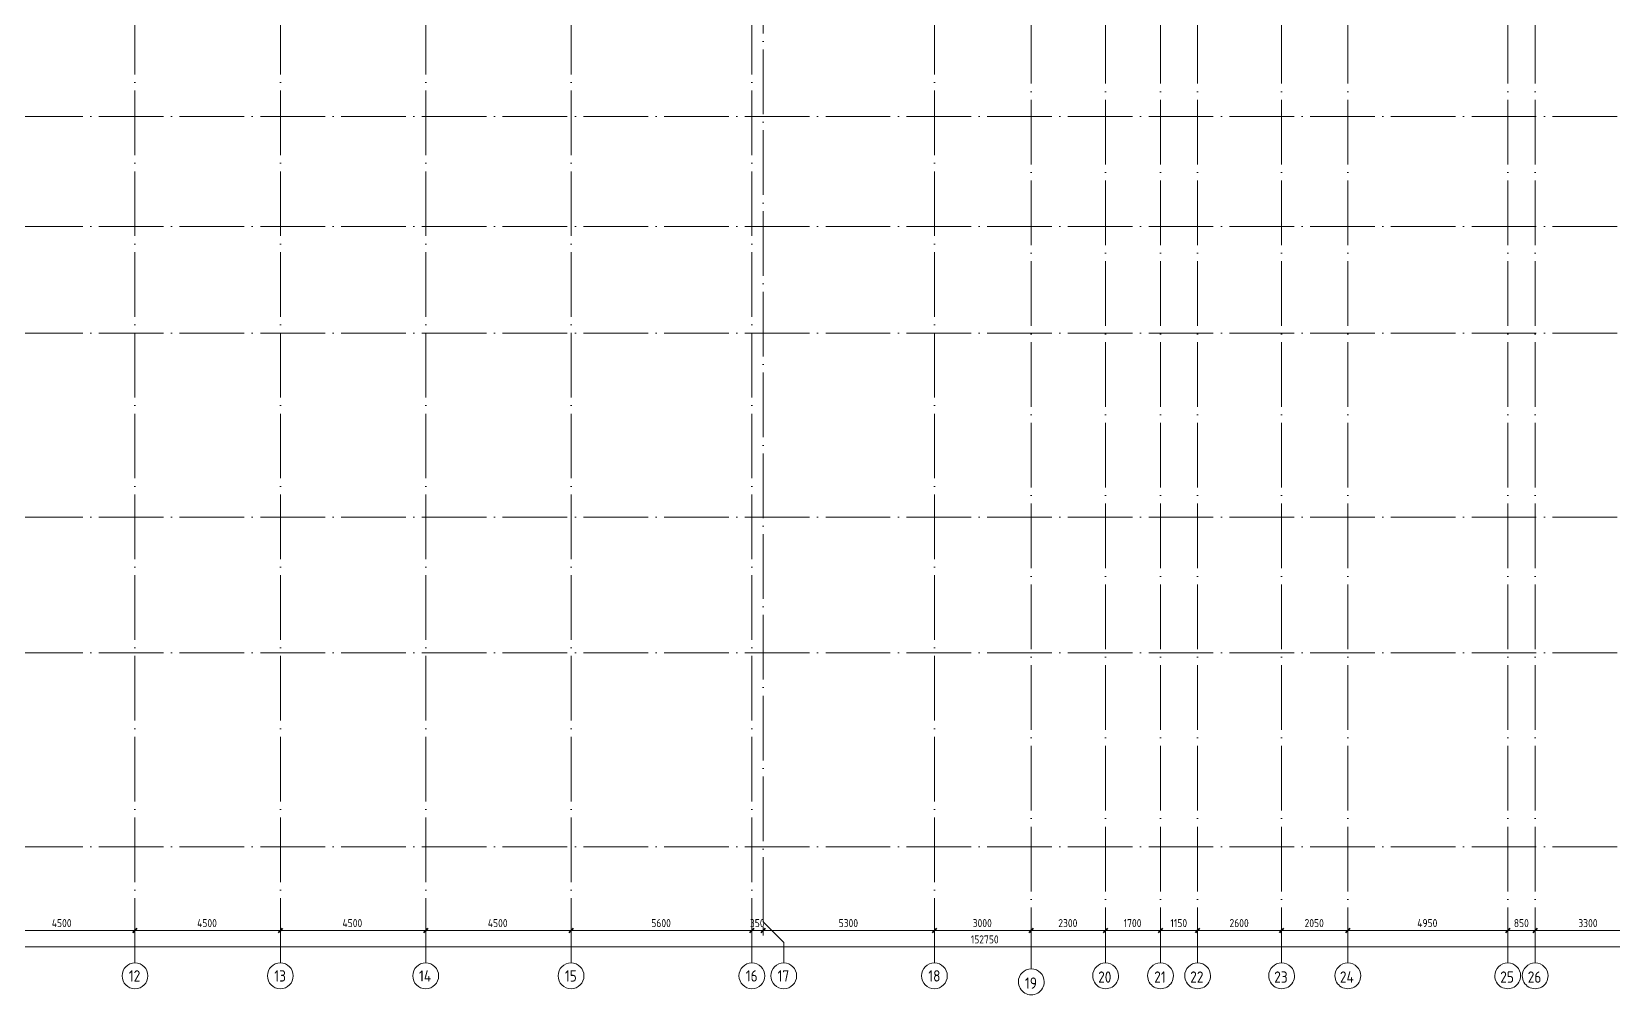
# Model space of a CAD drawing. Header units: millimetres. Extents: x 97 to 215964, y -4577 to 60645.
# Drawn here: x 105648 to 154618, y -4577 to 25253 of the extents above; entities that cross this region are included whole.
import ezdxf

# ---------------------------------------------------------------- set-up
doc = ezdxf.new("R2010")
doc.units = ezdxf.units.MM
doc.linetypes.add('ADSK_Линия сетки', pattern=[2500, 2000, -250, 0, -250])
for name, color, linetype, lineweight in [('A-____-____-DIMS', 211, 'Continuous', 9), ('A-____-____-DIMS-100', 211, 'Continuous', 9), ('S-GRID-____-IDEN', 1, 'Continuous', 20), ('S-GRID-____-OTLN', 1, 'Continuous', 9)]:
    doc.layers.add(name, color=color, linetype=linetype, lineweight=lineweight)
doc.styles.add('GOST Common', font='GOST_Common.ttf', dxfattribs={"width": 0.9, "height": 250})
doc.styles.add('GOST Common_2', font='GOST_Common.ttf', dxfattribs={"width": 0.9, "height": 350})
doc.dimstyles.new('ADSK_Основной_2_5_мм_Округление_до_10_мм', dxfattribs={"dimscale": 304.8, "dimtxt": 0.824897, "dimasz": 0.463911, "dimexe": 0.492126, "dimexo": 0.001615, "dimgap": 0.098425, "dimtad": 1, "dimdec": 0, "dimlfac": 304.8, "dimrnd": 10, "dimdsep": 46, "dimtxsty": 'GOST Common', "dimblk1": 'OBLIQUE', "dimblk2": 'OBLIQUE', "dimsah": 1, "dimcen": 0.09, "dimdle": 0.492126, "dimazin": 2, "dimtfac": 1, "dimtdec": 4, "dimtix": 1, "dimtmove": 0, "dimatfit": 3, "dimfxl": 1, "dimtvp": 1, "dimtolj": 1, "dimtzin": 0, "dimlwd": 20, "dimlwe": 20, "dimarcsym": 2})

# ---------------------------------------------------------------- blocks, each defined once
blk = doc.blocks.new('Ось сетки - Круг_Ø8 мм-8258-О_АИ_ПП_8_400_Целиком')
at = {"layer": 'S-GRID-____-IDEN'}
for start, end in [(360, 180), (180, 360)]:
    blk.add_arc((0, 0), 4, start, end, dxfattribs=at)
blk = doc.blocks.new('DIMBLOCK52-О_АИ_ПП_8_400_Целиком')
at = {"layer": 'A-____-____-DIMS-100', "lineweight": 40}
for p, q in [((152198, -2573), (152127, -2643)), ((152198, -2573), (152269, -2502)), ((155498, -2573), (155427, -2643)), ((155498, -2573), (155569, -2502))]:
    blk.add_line(p, q, dxfattribs=at)
at = {"layer": 'A-____-____-DIMS-100', "lineweight": 20}
for p, q in [((152198, -2523), (152198, -2723)), ((152198, -2573), (152198, -2523)), ((155498, -2573), (152198, -2573)), ((155498, -2523), (155498, -2723)), ((155498, -2573), (155498, -2523))]:
    blk.add_line(p, q, dxfattribs=at)
at = {"layer": 'A-____-____-DIMS-100', "color": 0, "lineweight": 20, "insert": (153533, -2216), "char_height": 250, "width": 756.84, "attachment_point": 1, "line_spacing_factor": 1.022761, "style": 'GOST Common'}
blk.add_mtext('3300', dxfattribs=at)
blk = doc.blocks.new('_Oblique')
at = {"color": 0, "linetype": 'ByBlock', "lineweight": -2}
blk.add_line((-0.5, -0.5), (0.5, 0.5), dxfattribs=at)
blk = doc.blocks.new('DIMBLOCK53-О_АИ_ПП_8_400_Целиком')
at = {"layer": 'A-____-____-DIMS-100', "lineweight": 40}
for p, q in [((151348, -2573), (151277, -2643)), ((151348, -2573), (151419, -2502)), ((152198, -2573), (152127, -2643)), ((152198, -2573), (152269, -2502))]:
    blk.add_line(p, q, dxfattribs=at)
at = {"layer": 'A-____-____-DIMS-100', "lineweight": 20}
for p, q in [((151348, -2523), (151348, -2723)), ((151348, -2573), (151348, -2523)), ((152198, -2573), (151348, -2573)), ((152198, -2523), (152198, -2723)), ((152198, -2573), (152198, -2523))]:
    blk.add_line(p, q, dxfattribs=at)
at = {"layer": 'A-____-____-DIMS-100', "color": 0, "lineweight": 20, "insert": (151536, -2216), "char_height": 250, "width": 567.63, "attachment_point": 1, "line_spacing_factor": 1.022761, "style": 'GOST Common'}
blk.add_mtext('850', dxfattribs=at)
blk = doc.blocks.new('DIMBLOCK54-О_АИ_ПП_8_400_Целиком')
at = {"layer": 'A-____-____-DIMS-100', "lineweight": 40}
for p, q in [((146398, -2573), (146327, -2643)), ((146398, -2573), (146469, -2502)), ((151348, -2573), (151277, -2643)), ((151348, -2573), (151419, -2502))]:
    blk.add_line(p, q, dxfattribs=at)
at = {"layer": 'A-____-____-DIMS-100', "lineweight": 20}
for p, q in [((146398, -2523), (146398, -2723)), ((146398, -2573), (146398, -2523)), ((151348, -2573), (146398, -2573)), ((151348, -2523), (151348, -2723)), ((151348, -2573), (151348, -2523))]:
    blk.add_line(p, q, dxfattribs=at)
at = {"layer": 'A-____-____-DIMS-100', "color": 0, "lineweight": 20, "insert": (148547, -2216), "char_height": 250, "width": 782.41, "attachment_point": 1, "line_spacing_factor": 1.022761, "style": 'GOST Common'}
blk.add_mtext('4950', dxfattribs=at)
blk = doc.blocks.new('DIMBLOCK55-О_АИ_ПП_8_400_Целиком')
at = {"layer": 'A-____-____-DIMS-100', "lineweight": 40}
for p, q in [((144348, -2573), (144277, -2643)), ((144348, -2573), (144419, -2502)), ((146398, -2573), (146327, -2643)), ((146398, -2573), (146469, -2502))]:
    blk.add_line(p, q, dxfattribs=at)
at = {"layer": 'A-____-____-DIMS-100', "lineweight": 20}
for p, q in [((144348, -2523), (144348, -2723)), ((144348, -2573), (144348, -2523)), ((146398, -2573), (144348, -2573)), ((146398, -2523), (146398, -2723)), ((146398, -2573), (146398, -2523))]:
    blk.add_line(p, q, dxfattribs=at)
at = {"layer": 'A-____-____-DIMS-100', "color": 0, "lineweight": 20, "insert": (145058, -2216), "char_height": 250, "width": 756.84, "attachment_point": 1, "line_spacing_factor": 1.022761, "style": 'GOST Common'}
blk.add_mtext('2050', dxfattribs=at)
blk = doc.blocks.new('DIMBLOCK56-О_АИ_ПП_8_400_Целиком')
at = {"layer": 'A-____-____-DIMS-100', "lineweight": 40}
for p, q in [((141748, -2573), (141677, -2643)), ((141748, -2573), (141819, -2502)), ((144348, -2573), (144277, -2643)), ((144348, -2573), (144419, -2502))]:
    blk.add_line(p, q, dxfattribs=at)
at = {"layer": 'A-____-____-DIMS-100', "lineweight": 20}
for p, q in [((141748, -2523), (141748, -2723)), ((141748, -2573), (141748, -2523)), ((144348, -2573), (141748, -2573)), ((144348, -2523), (144348, -2723)), ((144348, -2573), (144348, -2523))]:
    blk.add_line(p, q, dxfattribs=at)
at = {"layer": 'A-____-____-DIMS-100', "color": 0, "lineweight": 20, "insert": (142733, -2216), "char_height": 250, "width": 756.84, "attachment_point": 1, "line_spacing_factor": 1.022761, "style": 'GOST Common'}
blk.add_mtext('2600', dxfattribs=at)
blk = doc.blocks.new('DIMBLOCK57-О_АИ_ПП_8_400_Целиком')
at = {"layer": 'A-____-____-DIMS-100', "lineweight": 40}
for p, q in [((140598, -2573), (140527, -2643)), ((140598, -2573), (140669, -2502)), ((141748, -2573), (141677, -2643)), ((141748, -2573), (141819, -2502))]:
    blk.add_line(p, q, dxfattribs=at)
at = {"layer": 'A-____-____-DIMS-100', "lineweight": 20}
for p, q in [((140598, -2523), (140598, -2723)), ((140598, -2573), (140598, -2523)), ((141748, -2573), (140598, -2573)), ((141748, -2523), (141748, -2723)), ((141748, -2573), (141748, -2523))]:
    blk.add_line(p, q, dxfattribs=at)
at = {"layer": 'A-____-____-DIMS-100', "color": 0, "lineweight": 20, "insert": (140904, -2216), "char_height": 250, "width": 644.34, "attachment_point": 1, "line_spacing_factor": 1.022761, "style": 'GOST Common'}
blk.add_mtext('1150', dxfattribs=at)
blk = doc.blocks.new('DIMBLOCK58-О_АИ_ПП_8_400_Целиком')
at = {"layer": 'A-____-____-DIMS-100', "lineweight": 40}
for p, q in [((138898, -2573), (138827, -2643)), ((138898, -2573), (138969, -2502)), ((140598, -2573), (140527, -2643)), ((140598, -2573), (140669, -2502))]:
    blk.add_line(p, q, dxfattribs=at)
at = {"layer": 'A-____-____-DIMS-100', "lineweight": 20}
for p, q in [((138898, -2523), (138898, -2723)), ((138898, -2573), (138898, -2523)), ((140598, -2573), (138898, -2573)), ((140598, -2523), (140598, -2723)), ((140598, -2573), (140598, -2523))]:
    blk.add_line(p, q, dxfattribs=at)
at = {"layer": 'A-____-____-DIMS-100', "color": 0, "lineweight": 20, "insert": (139456, -2216), "char_height": 250, "width": 700.59, "attachment_point": 1, "line_spacing_factor": 1.022761, "style": 'GOST Common'}
blk.add_mtext('1700', dxfattribs=at)
blk = doc.blocks.new('DIMBLOCK59-О_АИ_ПП_8_400_Целиком')
at = {"layer": 'A-____-____-DIMS-100', "lineweight": 40}
for p, q in [((136598, -2573), (136527, -2643)), ((136598, -2573), (136669, -2502)), ((138898, -2573), (138827, -2643)), ((138898, -2573), (138969, -2502))]:
    blk.add_line(p, q, dxfattribs=at)
at = {"layer": 'A-____-____-DIMS-100', "lineweight": 20}
for p, q in [((136598, -2523), (136598, -2723)), ((136598, -2573), (136598, -2523)), ((138898, -2573), (136598, -2573)), ((138898, -2523), (138898, -2723)), ((138898, -2573), (138898, -2523))]:
    blk.add_line(p, q, dxfattribs=at)
at = {"layer": 'A-____-____-DIMS-100', "color": 0, "lineweight": 20, "insert": (137433, -2216), "char_height": 250, "width": 756.84, "attachment_point": 1, "line_spacing_factor": 1.022761, "style": 'GOST Common'}
blk.add_mtext('2300', dxfattribs=at)
blk = doc.blocks.new('DIMBLOCK60-О_АИ_ПП_8_400_Целиком')
at = {"layer": 'A-____-____-DIMS-100', "lineweight": 40}
for p, q in [((133598, -2573), (133527, -2643)), ((133598, -2573), (133669, -2502)), ((136598, -2573), (136527, -2643)), ((136598, -2573), (136669, -2502))]:
    blk.add_line(p, q, dxfattribs=at)
at = {"layer": 'A-____-____-DIMS-100', "lineweight": 20}
for p, q in [((133598, -2523), (133598, -2723)), ((133598, -2573), (133598, -2523)), ((136598, -2573), (133598, -2573)), ((136598, -2523), (136598, -2723)), ((136598, -2573), (136598, -2523))]:
    blk.add_line(p, q, dxfattribs=at)
at = {"layer": 'A-____-____-DIMS-100', "color": 0, "lineweight": 20, "insert": (134783, -2216), "char_height": 250, "width": 756.84, "attachment_point": 1, "line_spacing_factor": 1.022761, "style": 'GOST Common'}
blk.add_mtext('3000', dxfattribs=at)
blk = doc.blocks.new('DIMBLOCK61-О_АИ_ПП_8_400_Целиком')
at = {"layer": 'A-____-____-DIMS-100', "lineweight": 40}
for p, q in [((128298, -2573), (128227, -2643)), ((128298, -2573), (128369, -2502)), ((133598, -2573), (133527, -2643)), ((133598, -2573), (133669, -2502))]:
    blk.add_line(p, q, dxfattribs=at)
at = {"layer": 'A-____-____-DIMS-100', "lineweight": 20}
for p, q in [((128298, -2453), (128298, -2723)), ((128298, -2573), (128298, -2453)), ((133598, -2573), (128298, -2573)), ((133598, -2523), (133598, -2723)), ((133598, -2573), (133598, -2523))]:
    blk.add_line(p, q, dxfattribs=at)
at = {"layer": 'A-____-____-DIMS-100', "color": 0, "lineweight": 20, "insert": (130633, -2216), "char_height": 250, "width": 756.84, "attachment_point": 1, "line_spacing_factor": 1.022761, "style": 'GOST Common'}
blk.add_mtext('5300', dxfattribs=at)
blk = doc.blocks.new('DIMBLOCK62-О_АИ_ПП_8_400_Целиком')
at = {"layer": 'A-____-____-DIMS-100', "lineweight": 40}
for p, q in [((127948, -2573), (127877, -2643)), ((127948, -2573), (128019, -2502)), ((128298, -2573), (128227, -2643)), ((128298, -2573), (128369, -2502))]:
    blk.add_line(p, q, dxfattribs=at)
at = {"layer": 'A-____-____-DIMS-100', "lineweight": 20}
for p, q in [((127948, -2523), (127948, -2723)), ((127948, -2573), (127948, -2523)), ((128298, -2573), (127948, -2573)), ((128298, -2453), (128298, -2723)), ((128298, -2573), (128298, -2453))]:
    blk.add_line(p, q, dxfattribs=at)
at = {"layer": 'A-____-____-DIMS-100', "color": 0, "lineweight": 20, "insert": (127886, -2216), "char_height": 250, "width": 567.63, "attachment_point": 1, "line_spacing_factor": 1.022761, "style": 'GOST Common'}
blk.add_mtext('350', dxfattribs=at)
blk = doc.blocks.new('DIMBLOCK63-О_АИ_ПП_8_400_Целиком')
at = {"layer": 'A-____-____-DIMS-100', "lineweight": 40}
for p, q in [((122348, -2573), (122277, -2643)), ((122348, -2573), (122419, -2502)), ((127948, -2573), (127877, -2643)), ((127948, -2573), (128019, -2502))]:
    blk.add_line(p, q, dxfattribs=at)
at = {"layer": 'A-____-____-DIMS-100', "lineweight": 20}
for p, q in [((122348, -2523), (122348, -2723)), ((122348, -2573), (122348, -2523)), ((127948, -2573), (122348, -2573)), ((127948, -2523), (127948, -2723)), ((127948, -2573), (127948, -2523))]:
    blk.add_line(p, q, dxfattribs=at)
at = {"layer": 'A-____-____-DIMS-100', "color": 0, "lineweight": 20, "insert": (124833, -2216), "char_height": 250, "width": 756.84, "attachment_point": 1, "line_spacing_factor": 1.022761, "style": 'GOST Common'}
blk.add_mtext('5600', dxfattribs=at)
blk = doc.blocks.new('DIMBLOCK64-О_АИ_ПП_8_400_Целиком')
at = {"layer": 'A-____-____-DIMS-100', "lineweight": 40}
for p, q in [((117848, -2573), (117777, -2643)), ((117848, -2573), (117919, -2502)), ((122348, -2573), (122277, -2643)), ((122348, -2573), (122419, -2502))]:
    blk.add_line(p, q, dxfattribs=at)
at = {"layer": 'A-____-____-DIMS-100', "lineweight": 20}
for p, q in [((117848, -2523), (117848, -2723)), ((117848, -2573), (117848, -2523)), ((122348, -2573), (117848, -2573)), ((122348, -2523), (122348, -2723)), ((122348, -2573), (122348, -2523))]:
    blk.add_line(p, q, dxfattribs=at)
at = {"layer": 'A-____-____-DIMS-100', "color": 0, "lineweight": 20, "insert": (119772, -2216), "char_height": 250, "width": 782.41, "attachment_point": 1, "line_spacing_factor": 1.022761, "style": 'GOST Common'}
blk.add_mtext('4500', dxfattribs=at)
blk = doc.blocks.new('DIMBLOCK65-О_АИ_ПП_8_400_Целиком')
at = {"layer": 'A-____-____-DIMS-100', "lineweight": 40}
for p, q in [((113348, -2573), (113277, -2643)), ((113348, -2573), (113419, -2502)), ((117848, -2573), (117777, -2643)), ((117848, -2573), (117919, -2502))]:
    blk.add_line(p, q, dxfattribs=at)
at = {"layer": 'A-____-____-DIMS-100', "lineweight": 20}
for p, q in [((113348, -2523), (113348, -2723)), ((113348, -2573), (113348, -2523)), ((117848, -2573), (113348, -2573)), ((117848, -2523), (117848, -2723)), ((117848, -2573), (117848, -2523))]:
    blk.add_line(p, q, dxfattribs=at)
at = {"layer": 'A-____-____-DIMS-100', "color": 0, "lineweight": 20, "insert": (115272, -2216), "char_height": 250, "width": 782.41, "attachment_point": 1, "line_spacing_factor": 1.022761, "style": 'GOST Common'}
blk.add_mtext('4500', dxfattribs=at)
blk = doc.blocks.new('DIMBLOCK66-О_АИ_ПП_8_400_Целиком')
at = {"layer": 'A-____-____-DIMS-100', "lineweight": 40}
for p, q in [((108848, -2573), (108777, -2643)), ((108848, -2573), (108919, -2502)), ((113348, -2573), (113277, -2643)), ((113348, -2573), (113419, -2502))]:
    blk.add_line(p, q, dxfattribs=at)
at = {"layer": 'A-____-____-DIMS-100', "lineweight": 20}
for p, q in [((108848, -2523), (108848, -2723)), ((108848, -2573), (108848, -2523)), ((113348, -2573), (108848, -2573)), ((113348, -2523), (113348, -2723)), ((113348, -2573), (113348, -2523))]:
    blk.add_line(p, q, dxfattribs=at)
at = {"layer": 'A-____-____-DIMS-100', "color": 0, "lineweight": 20, "insert": (110772, -2216), "char_height": 250, "width": 782.41, "attachment_point": 1, "line_spacing_factor": 1.022761, "style": 'GOST Common'}
blk.add_mtext('4500', dxfattribs=at)
blk = doc.blocks.new('DIMBLOCK67-О_АИ_ПП_8_400_Целиком')
at = {"layer": 'A-____-____-DIMS-100', "lineweight": 40}
for p, q in [((104348, -2573), (104277, -2643)), ((104348, -2573), (104419, -2502)), ((108848, -2573), (108777, -2643)), ((108848, -2573), (108919, -2502))]:
    blk.add_line(p, q, dxfattribs=at)
at = {"layer": 'A-____-____-DIMS-100', "lineweight": 20}
for p, q in [((104348, -2523), (104348, -2723)), ((104348, -2573), (104348, -2523)), ((108848, -2573), (104348, -2573)), ((108848, -2523), (108848, -2723)), ((108848, -2573), (108848, -2523))]:
    blk.add_line(p, q, dxfattribs=at)
at = {"layer": 'A-____-____-DIMS-100', "color": 0, "lineweight": 20, "insert": (106272, -2216), "char_height": 250, "width": 782.41, "attachment_point": 1, "line_spacing_factor": 1.022761, "style": 'GOST Common'}
blk.add_mtext('4500', dxfattribs=at)
blk = doc.blocks.new('DIMBLOCK78-О_АИ_ПП_8_400_Целиком')
at = {"layer": 'A-____-____-DIMS-100', "lineweight": 20}
for p, q in [((58798, -3128), (58798, -2928)), ((211548, -3128), (211548, -2928)), ((58648, -3078), (211698, -3078)), ((58798, -3078), (58798, -3128)), ((211548, -3078), (211548, -3128))]:
    blk.add_line(p, q, dxfattribs=at)
at = {"layer": 'A-____-____-DIMS-100', "lineweight": 40}
for p, q in [((58798, -3078), (58727, -3148)), ((58798, -3078), (58869, -3007)), ((211548, -3078), (211477, -3148)), ((211548, -3078), (211619, -3007))]:
    blk.add_line(p, q, dxfattribs=at)
at = {"layer": 'A-____-____-DIMS-100', "color": 0, "lineweight": 20, "insert": (134723, -2721), "char_height": 250, "width": 1079.01, "attachment_point": 1, "line_spacing_factor": 1.022761, "style": 'GOST Common'}
blk.add_mtext('152750', dxfattribs=at)

msp = doc.modelspace()

# ---------------------------------------------------------------- linework, layer by layer
at = {"layer": 'S-GRID-____-OTLN', "linetype": 'ADSK_Линия сетки'}
for p, q in [((108847.887824, -3572.657751), (108847.887824, 60644.999414)), ((113347.887824, -3572.657751), (113347.887824, 60644.999414)), ((117847.887824, -3572.657751), (117847.887824, 60644.999414)), ((122347.8878, -3572.657751), (122347.8878, 60644.999414)), ((127947.887824, -3572.657751), (127947.887824, 60644.999414)), ((128297.887824, -2302.657751), (128297.887824, 60644.999414)), ((133597.887824, -3572.657751), (133597.887824, 60644.999414)), ((136597.887824, 60644.999414), (136597.887824, -3758.83936)), ((138897.887824, 60644.999414), (138897.887824, -3572.657751)), ((140597.887824, 60644.999414), (140597.887824, -3572.657751)), ((141747.887954, 60644.999414), (141747.887954, -3572.657751)), ((144347.887954, 60644.999414), (144347.887954, -3572.657751)), ((146397.887824, 60644.999414), (146397.887824, -3572.657751)), ((151347.887824, 60644.999414), (151347.887824, -3572.657751)), ((152197.888158, 60644.999414), (152197.888158, -3572.657751)), ((55228.336609, 22625.000586), (215146.441901, 22625.000586)), ((55228.336609, 19225.000586), (215146.441901, 19225.000586)), ((55228.336609, 15925.000586), (215146.441901, 15925.000586)), ((55228.336609, 10225.000586), (215146.441901, 10225.000586)), ((55228.336609, 6025.000586), (215146.441901, 6025.000586)), ((55228.336609, 25.000586), (215146.441901, 25.000586))]:
    msp.add_line(p, q, dxfattribs=at)
at = {"layer": 'S-GRID-____-OTLN'}
for p, q in [((128297.887824, -2302.657751), (128932.887824, -2937.657751)), ((128932.887824, -2937.657751), (128932.887824, -3572.657751))]:
    msp.add_line(p, q, dxfattribs=at)

# ---------------------------------------------------------------- block references
at = {"layer": 'S-GRID-____-IDEN', "xscale": 99.99999999999993, "yscale": 99.99999999999993, "zscale": 99.99999999999993}
for p in [(108847.887824, -3972.657751), (113347.887824, -3972.657751), (117847.887824, -3972.657751), (122347.8878, -3972.657751), (127947.887824, -3972.657751), (128932.887824, -3972.657751), (133597.887824, -3972.657751)]:
    msp.add_blockref('Ось сетки - Круг_Ø8 мм-8258-О_АИ_ПП_8_400_Целиком', p, dxfattribs=at)
at = {"layer": 'S-GRID-____-IDEN', "xscale": 99.99999999999993, "yscale": 99.99999999999993, "zscale": 99.99999999999993, "rotation": 180}
for p in [(136597.887824, -4158.83936), (138897.887824, -3972.657751), (140597.887824, -3972.657751), (141747.887954, -3972.657751), (144347.887954, -3972.657751), (146397.887824, -3972.657751), (151347.887824, -3972.657751), (152197.888158, -3972.657751)]:
    msp.add_blockref('Ось сетки - Круг_Ø8 мм-8258-О_АИ_ПП_8_400_Целиком', p, dxfattribs=at)

# ---------------------------------------------------------------- texts
at = {"layer": 'S-GRID-____-IDEN', "lineweight": 9, "char_height": 350, "attachment_point": 1, "style": 'GOST Common_2'}
for s, insert, width in [('12', (108656.707161, -3800.124393), 461.772), ('13', (113159.407161, -3800.124393), 454.5568125), ('14', (117641.857161, -3800.124393), 497.8479375), ('15', (122156.707137, -3800.124393), 461.772), ('16', (127756.707161, -3800.124393), 461.772), ('17', (128741.707161, -3800.124393), 461.772), ('18', (133406.707161, -3800.124393), 461.772), ('20', (138666.518487, -3835.378608), 548.35425), ('21', (140402.068487, -3835.378608), 461.772), ('22', (141516.518617, -3835.378608), 548.35425), ('23', (144119.218617, -3835.378608), 541.1390625), ('24', (146151.218487, -3835.378608), 584.4301875), ('25', (151116.518487, -3835.378608), 548.35425), ('26', (151966.518821, -3835.378608), 548.35425), ('19', (136402.068487, -4021.560218), 461.772)]:
    msp.add_mtext(s, dxfattribs=dict(at, insert=insert, width=width))

# ---------------------------------------------------------------- dimensions: what is measured, and where the dimension line sits
at = {"layer": 'A-____-____-DIMS', "lineweight": 20}
for base, p1, p2, override, picture, middle in [((104347.887824, -2572.657751), (108847.887824, -2672.642649), (104347.887824, -2672.642649), {"dimpost": '<>', "dimfxl": 4500}, 'DIMBLOCK67-О_АИ_ПП_8_400_Целиком', (106597.887824, -2417.657751)), ((108847.887824, -2572.657751), (113347.887824, -2672.642649), (108847.887824, -2672.642649), {"dimpost": '<>', "dimfxl": 4500}, 'DIMBLOCK66-О_АИ_ПП_8_400_Целиком', (111097.887824, -2417.657751)), ((113347.887824, -2572.657751), (117847.887824, -2672.642649), (113347.887824, -2672.642649), {"dimpost": '<>', "dimfxl": 4500}, 'DIMBLOCK65-О_АИ_ПП_8_400_Целиком', (115597.887824, -2417.657751)), ((117847.887824, -2572.657751), (122347.8878, -2672.642649), (117847.887824, -2672.642649), {"dimpost": '<>', "dimfxl": 4499.999976}, 'DIMBLOCK64-О_АИ_ПП_8_400_Целиком', (120097.887812, -2417.657751)), ((122347.8878, -2572.657751), (127947.887824, -2672.642649), (122347.8878, -2672.642649), {"dimpost": '<>', "dimfxl": 5600.000024}, 'DIMBLOCK63-О_АИ_ПП_8_400_Целиком', (125147.887812, -2417.657751)), ((127947.887824, -2572.657751), (128297.887824, -2302.657751), (127947.887824, -2672.642649), {"dimpost": '<>', "dimfxl": 509.302293}, 'DIMBLOCK62-О_АИ_ПП_8_400_Целиком', (128122.887824, -2417.657751)), ((128297.887824, -2572.657751), (133597.887824, -2672.642649), (128297.887824, -2302.657751), {"dimpost": '<>', "dimfxl": 5312.898345}, 'DIMBLOCK61-О_АИ_ПП_8_400_Целиком', (130947.887824, -2417.657751)), ((133597.887824, -2572.657751), (136597.887824, -2672.642649), (133597.887824, -2672.642649), {"dimpost": '<>', "dimfxl": 3000}, 'DIMBLOCK60-О_АИ_ПП_8_400_Целиком', (135097.887824, -2417.657751)), ((136597.887824, -2572.657751), (138897.887824, -2672.642649), (136597.887824, -2672.642649), {"dimpost": '<>', "dimfxl": 2300}, 'DIMBLOCK59-О_АИ_ПП_8_400_Целиком', (137747.887824, -2417.657751)), ((138897.887824, -2572.657751), (140597.887824, -2672.642649), (138897.887824, -2672.642649), {"dimpost": '<>', "dimfxl": 1700}, 'DIMBLOCK58-О_АИ_ПП_8_400_Целиком', (139747.887824, -2417.657751)), ((140597.887824, -2572.657751), (141747.887954, -2672.642649), (140597.887824, -2672.642649), {"dimpost": '<>', "dimfxl": 1150.00013}, 'DIMBLOCK57-О_АИ_ПП_8_400_Целиком', (141172.887889, -2417.657751)), ((141747.887954, -2572.657751), (144347.887954, -2672.642649), (141747.887954, -2672.642649), {"dimpost": '<>', "dimfxl": 2600}, 'DIMBLOCK56-О_АИ_ПП_8_400_Целиком', (143047.887954, -2417.657751)), ((144347.887954, -2572.657751), (146397.887824, -2672.642649), (144347.887954, -2672.642649), {"dimpost": '<>', "dimfxl": 2049.99987}, 'DIMBLOCK55-О_АИ_ПП_8_400_Целиком', (145372.887889, -2417.657751)), ((146397.887824, -2572.657751), (151347.887824, -2672.642649), (146397.887824, -2672.642649), {"dimpost": '<>', "dimfxl": 4950}, 'DIMBLOCK54-О_АИ_ПП_8_400_Целиком', (148872.887824, -2417.657751)), ((151347.887824, -2572.657751), (152197.888158, -2672.642649), (151347.887824, -2672.642649), {"dimpost": '<>', "dimfxl": 850.000334}, 'DIMBLOCK53-О_АИ_ПП_8_400_Целиком', (151772.887991, -2417.657751)), ((152197.888158, -2572.657751), (155497.888158, -2672.642649), (152197.888158, -2672.642649), {"dimpost": '<>', "dimfxl": 3300}, 'DIMBLOCK52-О_АИ_ПП_8_400_Целиком', (153847.888158, -2417.657751)), ((211547.888824, -3077.661963), (58797.887824, -2977.677064), (211547.888824, -2977.677064), {"dimpost": '<>', "dimfxl": 152750.001}, 'DIMBLOCK78-О_АИ_ПП_8_400_Целиком', (135172.888324, -2922.661963))]:
    dim = msp.add_linear_dim(base=base, p1=p1, p2=p2, dimstyle='ADSK_Основной_2_5_мм_Округление_до_10_мм', override=override, dxfattribs=at)
    dim.commit()
    dim.dimension.update_dxf_attribs({"geometry": picture, "text_midpoint": middle})

doc.saveas('drawing.dxf')
